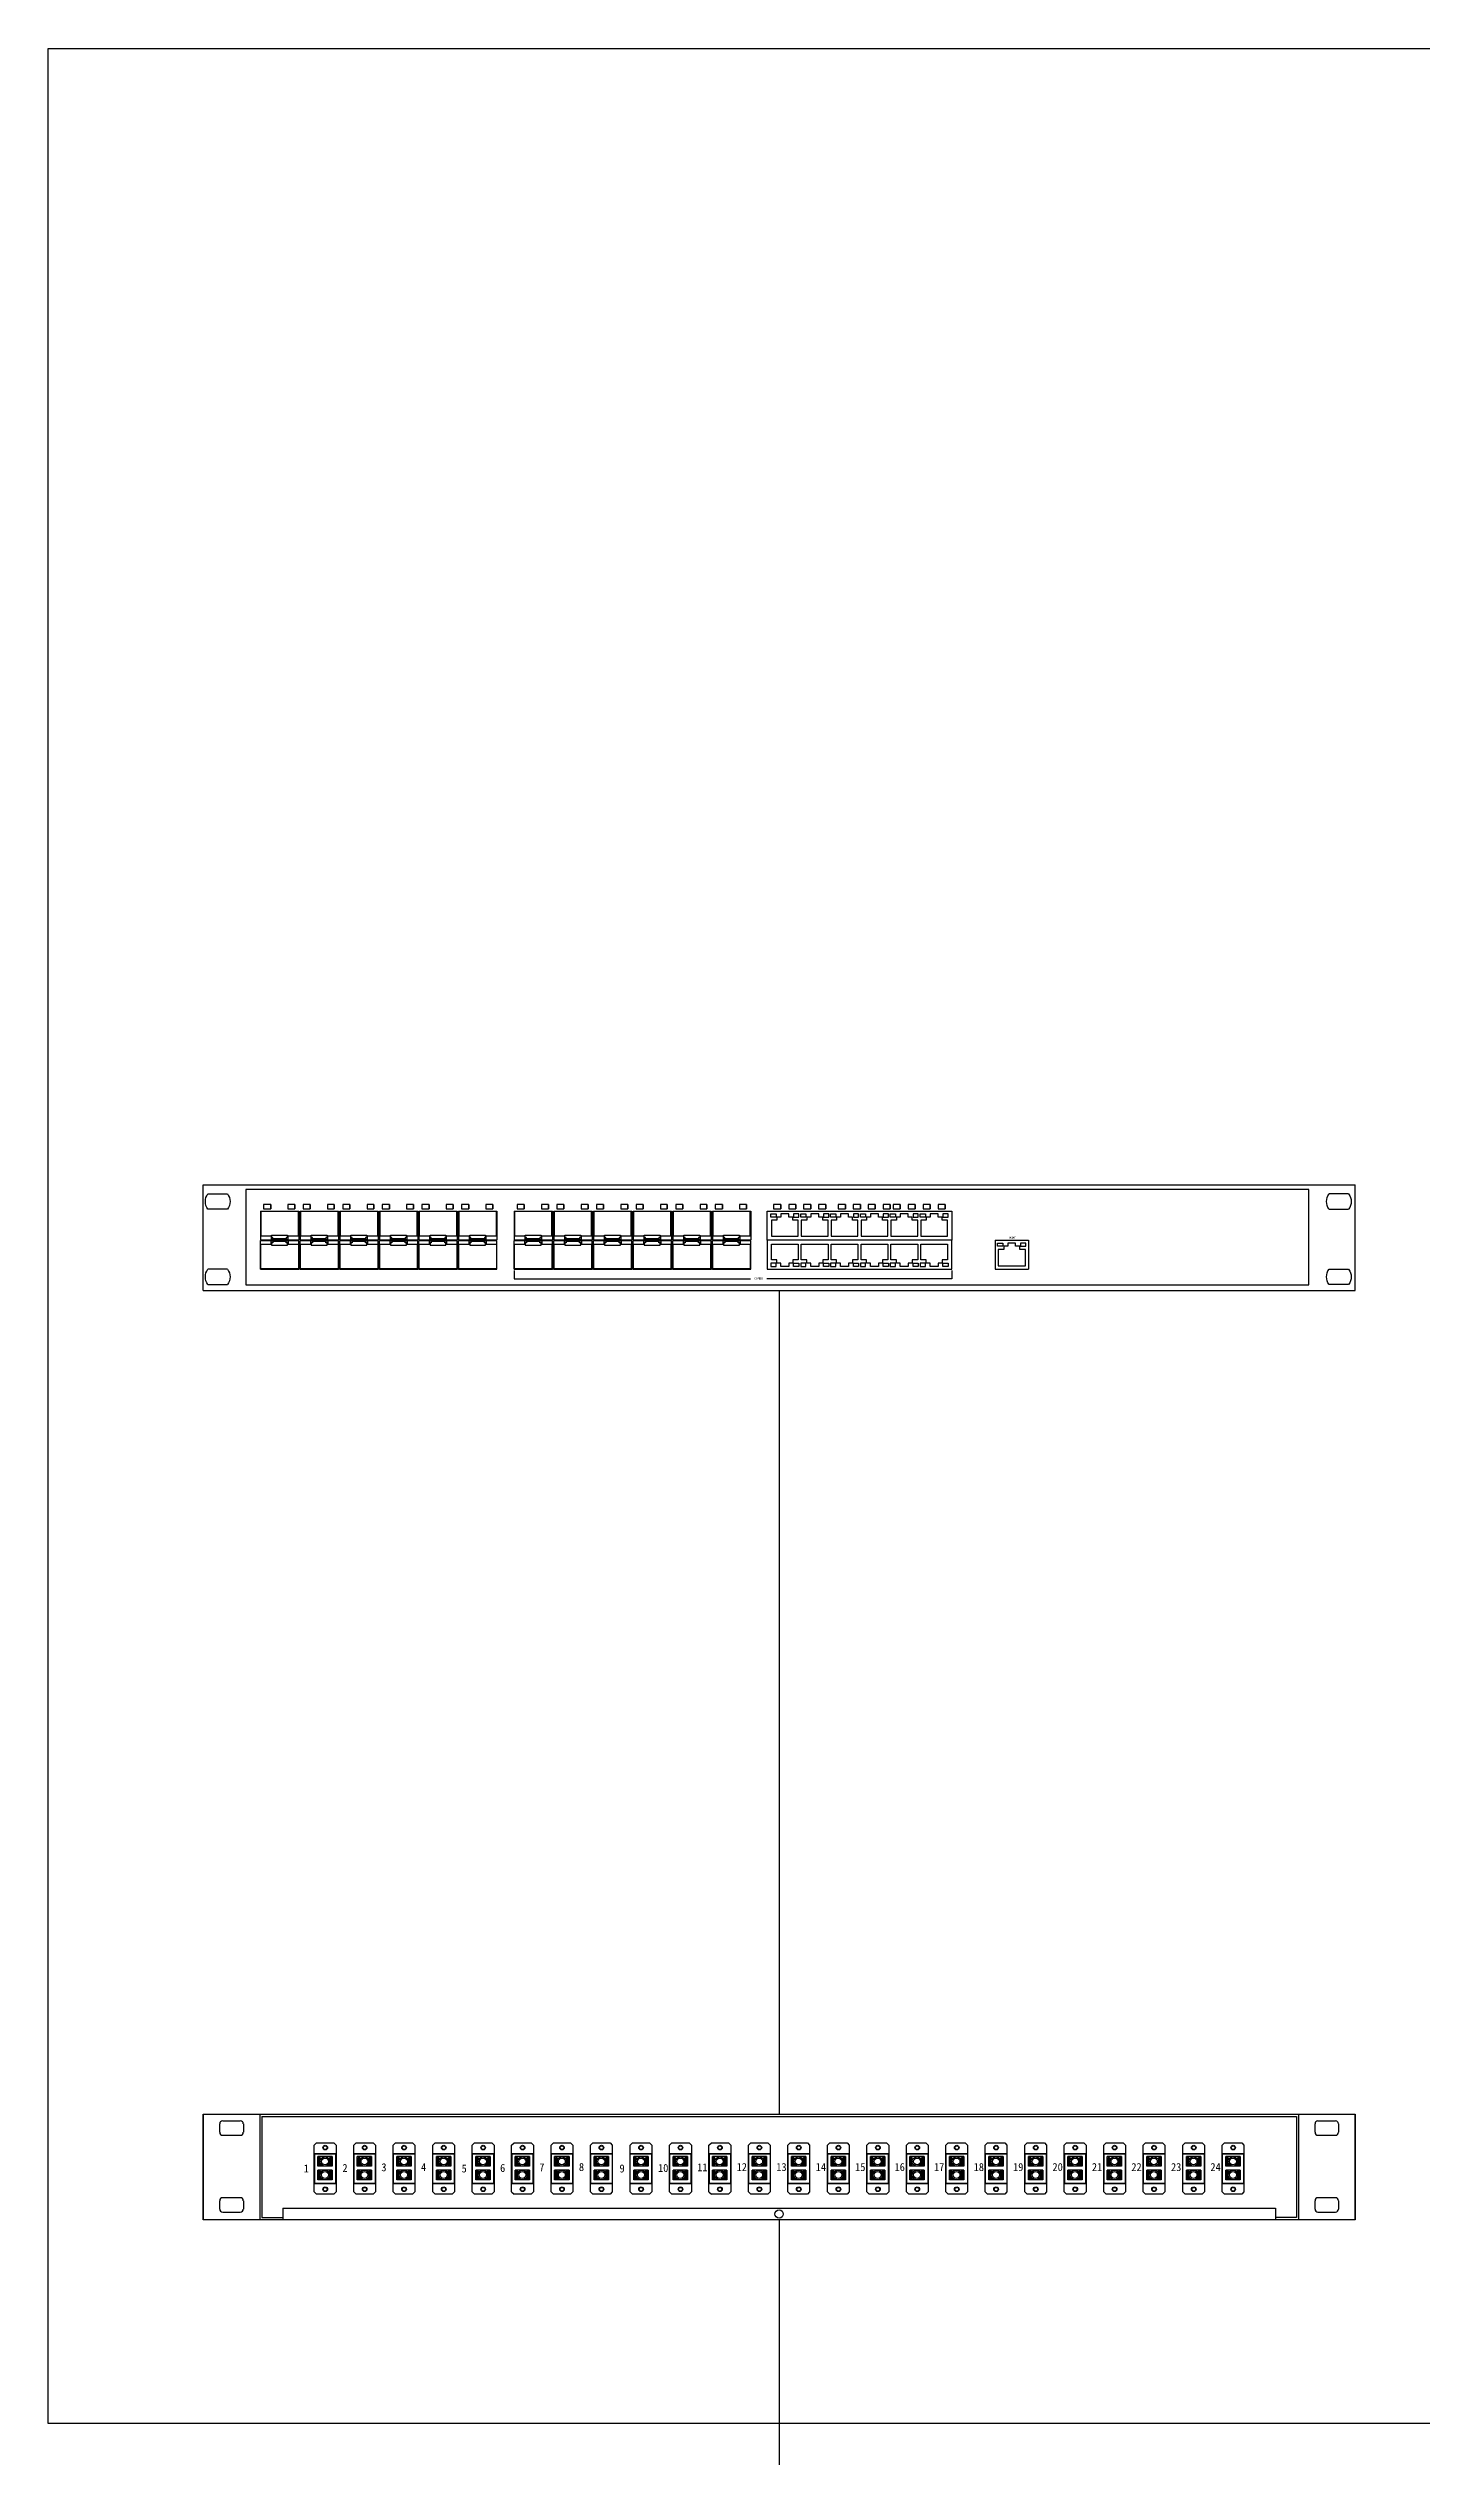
# Model space of a CAD drawing. Header units: millimetres. Extents: x 0 to 84100, y 0 to 29700.
# Drawn here: x 5113 to 6848, y 12096 to 15139 of the extents above; entities that cross this region are included whole.
import ezdxf

# ---------------------------------------------------------------- set-up
doc = ezdxf.new("R2010")
doc.units = ezdxf.units.MM
doc.header["$LTSCALE"] = 1000
doc.layers.add('KEC-TEXT', color=6, linetype='Continuous')
doc.styles.add('돋움체', font='')
doc.styles.get('돋움체').set_extended_font_data('DotumChe')

# ---------------------------------------------------------------- blocks, each defined once
blk = doc.blocks.new('광포트')
at = {"color": 0, "ltscale": 2}
for p, q in [((53412, 32946), (53412, 32537)), ((53412, 32946), (53960, 32946)), ((53960, 32946), (53960, 32537)), ((53412, 32537), (53960, 32537))]:
    blk.add_line(p, q, dxfattribs=at)
at = {"color": 0}
for p, q in [((53954, 32941), (53418, 32941)), ((53418, 32941), (53418, 32592)), ((53954, 32592), (53954, 32941)), ((53418, 32592), (53565, 32592)), ((53565, 32592), (53565, 32544)), ((53565, 32544), (53807, 32544)), ((53572, 32605), (53800, 32605)), ((53572, 32569), (53572, 32605)), ((53590, 32569), (53572, 32569)), ((53590, 32551), (53590, 32569)), ((53782, 32551), (53590, 32551)), ((53800, 32569), (53782, 32569)), ((53782, 32569), (53782, 32551)), ((53800, 32605), (53800, 32569)), ((53807, 32544), (53807, 32592)), ((53807, 32592), (53954, 32592))]:
    blk.add_line(p, q, dxfattribs=at)
blk = doc.blocks.new('광포트 위아래')
at = {"color": 0}
blk.add_blockref('광포트', (0, 0), dxfattribs=at)
at = {"color": 0, "xscale": -1, "rotation": 180}
blk.add_blockref('광포트', (0, 65065), dxfattribs=at)
blk = doc.blocks.new('UTP 12PORT')
at = {"color": 0}
for p, q in [((60415, 24934), (63630, 24934)), ((60415, 24431), (60415, 24934)), ((63630, 24934), (63630, 24431)), ((63630, 24431), (60415, 24431)), ((63630, 24431), (60415, 24431)), ((60415, 24431), (60415, 23928)), ((63630, 23928), (63630, 24431)), ((60415, 23928), (63630, 23928))]:
    blk.add_line(p, q, dxfattribs=at)
for points in [[(60571, 24833), (60481, 24833), (60481, 24890), (60571, 24890)], [(60877, 24833), (60967, 24833), (60967, 24890), (60877, 24890)], [(61091, 24833), (61000, 24833), (61000, 24890), (61091, 24890)], [(61397, 24833), (61487, 24833), (61487, 24890), (61397, 24890)], [(61610, 24833), (61520, 24833), (61520, 24890), (61610, 24890)], [(61916, 24833), (62006, 24833), (62006, 24890), (61916, 24890)], [(62129, 24833), (62039, 24833), (62039, 24890), (62129, 24890)], [(62435, 24833), (62525, 24833), (62525, 24890), (62435, 24890)], [(62648, 24833), (62558, 24833), (62558, 24890), (62648, 24890)], [(62954, 24833), (63044, 24833), (63044, 24890), (62954, 24890)], [(63168, 24833), (63077, 24833), (63077, 24890), (63168, 24890)], [(63474, 24833), (63564, 24833), (63564, 24890), (63474, 24890)], [(60571, 24029), (60481, 24029), (60481, 23972), (60571, 23972)], [(60877, 24029), (60967, 24029), (60967, 23972), (60877, 23972)], [(61091, 24029), (61000, 24029), (61000, 23972), (61091, 23972)], [(61397, 24029), (61487, 24029), (61487, 23972), (61397, 23972)], [(61610, 24029), (61520, 24029), (61520, 23972), (61610, 23972)], [(61916, 24029), (62006, 24029), (62006, 23972), (61916, 23972)], [(62129, 24029), (62039, 24029), (62039, 23972), (62129, 23972)], [(62435, 24029), (62525, 24029), (62525, 23972), (62435, 23972)], [(62648, 24029), (62558, 24029), (62558, 23972), (62648, 23972)], [(62954, 24029), (63044, 24029), (63044, 23972), (62954, 23972)], [(63168, 24029), (63077, 24029), (63077, 23972), (63168, 23972)], [(63474, 24029), (63564, 24029), (63564, 23972), (63474, 23972)]]:
    blk.add_lwpolyline(points, close=True, dxfattribs=at)
for points in [[(60491, 24776), (60491, 24499), (60958, 24499), (60958, 24776), (60863, 24776), (60863, 24833), (60794, 24833), (60794, 24890), (60655, 24890), (60655, 24833), (60586, 24833), (60586, 24776), (60491, 24776)], [(61010, 24776), (61010, 24499), (61477, 24499), (61477, 24776), (61382, 24776), (61382, 24833), (61313, 24833), (61313, 24890), (61174, 24890), (61174, 24833), (61105, 24833), (61105, 24776), (61010, 24776)], [(61529, 24776), (61529, 24499), (61996, 24499), (61996, 24776), (61901, 24776), (61901, 24833), (61832, 24833), (61832, 24890), (61693, 24890), (61693, 24833), (61624, 24833), (61624, 24776), (61529, 24776)], [(62049, 24776), (62049, 24499), (62515, 24499), (62515, 24776), (62421, 24776), (62421, 24833), (62351, 24833), (62351, 24890), (62213, 24890), (62213, 24833), (62143, 24833), (62143, 24776), (62049, 24776)], [(62568, 24776), (62568, 24499), (63035, 24499), (63035, 24776), (62940, 24776), (62940, 24833), (62871, 24833), (62871, 24890), (62732, 24890), (62732, 24833), (62663, 24833), (62663, 24776), (62568, 24776)], [(63087, 24776), (63087, 24499), (63554, 24499), (63554, 24776), (63459, 24776), (63459, 24833), (63390, 24833), (63390, 24890), (63251, 24890), (63251, 24833), (63182, 24833), (63182, 24776), (63087, 24776)], [(60491, 24086), (60491, 24363), (60958, 24363), (60958, 24086), (60863, 24086), (60863, 24029), (60794, 24029), (60794, 23972), (60655, 23972), (60655, 24029), (60586, 24029), (60586, 24086), (60491, 24086)], [(61010, 24086), (61010, 24363), (61477, 24363), (61477, 24086), (61382, 24086), (61382, 24029), (61313, 24029), (61313, 23972), (61174, 23972), (61174, 24029), (61105, 24029), (61105, 24086), (61010, 24086)], [(61529, 24086), (61529, 24363), (61996, 24363), (61996, 24086), (61901, 24086), (61901, 24029), (61832, 24029), (61832, 23972), (61693, 23972), (61693, 24029), (61624, 24029), (61624, 24086), (61529, 24086)], [(62049, 24086), (62049, 24363), (62515, 24363), (62515, 24086), (62421, 24086), (62421, 24029), (62351, 24029), (62351, 23972), (62213, 23972), (62213, 24029), (62143, 24029), (62143, 24086), (62049, 24086)], [(62568, 24086), (62568, 24363), (63035, 24363), (63035, 24086), (62940, 24086), (62940, 24029), (62871, 24029), (62871, 23972), (62732, 23972), (62732, 24029), (62663, 24029), (62663, 24086), (62568, 24086)], [(63087, 24086), (63087, 24363), (63554, 24363), (63554, 24086), (63459, 24086), (63459, 24029), (63390, 24029), (63390, 23972), (63251, 23972), (63251, 24029), (63182, 24029), (63182, 24086), (63087, 24086)]]:
    blk.add_lwpolyline(points, dxfattribs=at)
blk = doc.blocks.new('2128GXF')
at = {"color": 0}
for p, q in [((0, 0), (0, 44.5)), ((0, 44.5), (485, 44.5)), ((485, 0), (485, 44.5)), ((0, 0), (485, 0))]:
    blk.add_line(p, q, dxfattribs=at)
at = {"color": 0, "lineweight": -3}
for p, q in [((2, 40.6), (10.2, 40.6)), ((57.6, 42.5), (17.9, 42.5)), ((17.9, 42.5), (17.9, 2.4)), ((465.5, 42.5), (57.6, 42.5)), ((465.5, 2.4), (465.5, 42.5)), ((482.3, 40.6), (474.1, 40.6)), ((10.2, 34.2), (2, 34.2)), ((474.1, 34.2), (482.3, 34.2)), ((10.2, 9), (2, 9)), ((2, 2.5), (10.2, 2.5)), ((17.9, 2.4), (465.5, 2.4)), ((474.1, 9), (482.3, 9)), ((482.3, 2.5), (474.1, 2.5)), ((482.3, 2.5), (474.1, 2.5))]:
    blk.add_line(p, q, dxfattribs=at)
at = {"color": 0, "ltscale": 2}
for p, q in [((25.4, 36.2), (25.4, 34.4)), ((28.4, 36.2), (25.4, 36.2)), ((25.4, 34.4), (28.4, 34.4)), ((28.4, 34.4), (28.4, 36.2)), ((28.4, 36.2), (28.4, 34.4)), ((35.6, 36.2), (35.6, 34.4)), ((38.6, 36.2), (35.6, 36.2)), ((35.6, 34.4), (38.6, 34.4)), ((38.6, 34.4), (38.6, 36.2)), ((38.6, 36.2), (38.6, 34.4)), ((42.1, 36.2), (42.1, 34.4)), ((45, 36.2), (42.1, 36.2)), ((42.1, 34.4), (45, 34.4)), ((45, 34.4), (45, 36.2)), ((45, 36.2), (45, 34.4)), ((52.3, 36.2), (52.3, 34.4)), ((55.2, 36.2), (52.3, 36.2)), ((52.3, 34.4), (55.2, 34.4)), ((55.2, 34.4), (55.2, 36.2)), ((55.2, 36.2), (55.2, 34.4)), ((58.8, 36.2), (58.8, 34.4)), ((61.7, 36.2), (58.8, 36.2)), ((58.8, 34.4), (61.7, 34.4)), ((61.7, 34.4), (61.7, 36.2)), ((61.7, 36.2), (61.7, 34.4)), ((69, 36.2), (69, 34.4)), ((71.9, 36.2), (69, 36.2)), ((69, 34.4), (71.9, 34.4)), ((71.9, 34.4), (71.9, 36.2)), ((71.9, 36.2), (71.9, 34.4)), ((75.4, 36.2), (75.4, 34.4)), ((78.4, 36.2), (75.4, 36.2)), ((75.4, 34.4), (78.4, 34.4)), ((78.4, 34.4), (78.4, 36.2)), ((78.4, 36.2), (78.4, 34.4)), ((85.6, 36.2), (85.6, 34.4)), ((88.6, 36.2), (85.6, 36.2)), ((85.6, 34.4), (88.6, 34.4)), ((88.6, 34.4), (88.6, 36.2)), ((88.6, 36.2), (88.6, 34.4)), ((92.1, 36.2), (92.1, 34.4)), ((95.1, 36.2), (92.1, 36.2)), ((92.1, 34.4), (95.1, 34.4)), ((95.1, 34.4), (95.1, 36.2)), ((95.1, 36.2), (95.1, 34.4)), ((102.3, 36.2), (102.3, 34.4)), ((105.3, 36.2), (102.3, 36.2)), ((102.3, 34.4), (105.3, 34.4)), ((105.3, 34.4), (105.3, 36.2)), ((105.3, 36.2), (105.3, 34.4)), ((108.8, 36.2), (108.8, 34.4)), ((111.8, 36.2), (108.8, 36.2)), ((108.8, 34.4), (111.8, 34.4)), ((111.8, 34.4), (111.8, 36.2)), ((111.8, 36.2), (111.8, 34.4)), ((119, 36.2), (119, 34.4)), ((122, 36.2), (119, 36.2)), ((119, 34.4), (122, 34.4)), ((122, 34.4), (122, 36.2)), ((122, 36.2), (122, 34.4)), ((132.2, 36.2), (132.2, 34.4)), ((135.2, 36.2), (132.2, 36.2)), ((132.2, 34.4), (135.2, 34.4)), ((135.2, 34.4), (135.2, 36.2)), ((135.2, 36.2), (135.2, 34.4)), ((142.4, 36.2), (142.4, 34.4)), ((145.4, 36.2), (142.4, 36.2)), ((142.4, 34.4), (145.4, 34.4)), ((145.4, 34.4), (145.4, 36.2)), ((145.4, 36.2), (145.4, 34.4)), ((148.9, 36.2), (148.9, 34.4)), ((151.9, 36.2), (148.9, 36.2)), ((148.9, 34.4), (151.9, 34.4)), ((151.9, 34.4), (151.9, 36.2)), ((151.9, 36.2), (151.9, 34.4)), ((159.1, 36.2), (159.1, 34.4)), ((162.1, 36.2), (159.1, 36.2)), ((159.1, 34.4), (162.1, 34.4)), ((162.1, 34.4), (162.1, 36.2)), ((162.1, 36.2), (162.1, 34.4)), ((165.6, 36.2), (165.6, 34.4)), ((168.6, 36.2), (165.6, 36.2)), ((165.6, 34.4), (168.6, 34.4)), ((168.6, 34.4), (168.6, 36.2)), ((168.6, 36.2), (168.6, 34.4)), ((175.8, 36.2), (175.8, 34.4)), ((178.8, 36.2), (175.8, 36.2)), ((175.8, 34.4), (178.8, 34.4)), ((178.8, 34.4), (178.8, 36.2)), ((178.8, 36.2), (178.8, 34.4)), ((182.3, 36.2), (182.3, 34.4)), ((185.2, 36.2), (182.3, 36.2)), ((182.3, 34.4), (185.2, 34.4)), ((185.2, 34.4), (185.2, 36.2)), ((185.2, 36.2), (185.2, 34.4)), ((192.5, 36.2), (192.5, 34.4)), ((195.4, 36.2), (192.5, 36.2)), ((192.5, 34.4), (195.4, 34.4)), ((195.4, 34.4), (195.4, 36.2)), ((195.4, 36.2), (195.4, 34.4)), ((199, 36.2), (199, 34.4)), ((201.9, 36.2), (199, 36.2)), ((199, 34.4), (201.9, 34.4)), ((201.9, 34.4), (201.9, 36.2)), ((201.9, 36.2), (201.9, 34.4)), ((209.2, 36.2), (209.2, 34.4)), ((212.1, 36.2), (209.2, 36.2)), ((209.2, 34.4), (212.1, 34.4)), ((212.1, 34.4), (212.1, 36.2)), ((212.1, 36.2), (212.1, 34.4)), ((215.6, 36.2), (215.6, 34.4)), ((218.6, 36.2), (215.6, 36.2)), ((215.6, 34.4), (218.6, 34.4)), ((218.6, 34.4), (218.6, 36.2)), ((218.6, 36.2), (218.6, 34.4)), ((225.8, 36.2), (225.8, 34.4)), ((228.8, 36.2), (225.8, 36.2)), ((225.8, 34.4), (228.8, 34.4)), ((228.8, 34.4), (228.8, 36.2)), ((228.8, 36.2), (228.8, 34.4)), ((240.2, 36.2), (240.2, 34.4)), ((243.2, 36.2), (240.2, 36.2)), ((240.2, 34.4), (243.2, 34.4)), ((243.2, 34.4), (243.2, 36.2)), ((243.2, 36.2), (243.2, 34.4)), ((246.6, 36.2), (246.6, 34.4)), ((249.5, 36.2), (246.6, 36.2)), ((246.6, 34.4), (249.5, 34.4)), ((249.5, 34.4), (249.5, 36.2)), ((249.5, 36.2), (249.5, 34.4)), ((252.8, 36.2), (252.8, 34.4)), ((255.8, 36.2), (252.8, 36.2)), ((252.8, 34.4), (255.8, 34.4)), ((255.8, 34.4), (255.8, 36.2)), ((255.8, 36.2), (255.8, 34.4)), ((259.1, 36.2), (259.1, 34.4)), ((262.1, 36.2), (259.1, 36.2)), ((259.1, 34.4), (262.1, 34.4)), ((262.1, 34.4), (262.1, 36.2)), ((262.1, 36.2), (262.1, 34.4)), ((267.4, 36.2), (267.4, 34.4)), ((270.4, 36.2), (267.4, 36.2)), ((267.4, 34.4), (270.4, 34.4)), ((270.4, 34.4), (270.4, 36.2)), ((270.4, 36.2), (270.4, 34.4)), ((273.7, 36.2), (273.7, 34.4)), ((276.7, 36.2), (273.7, 36.2)), ((273.7, 34.4), (276.7, 34.4)), ((276.7, 34.4), (276.7, 36.2)), ((276.7, 36.2), (276.7, 34.4)), ((280, 36.2), (280, 34.4)), ((282.9, 36.2), (280, 36.2)), ((280, 34.4), (282.9, 34.4)), ((282.9, 34.4), (282.9, 36.2)), ((282.9, 36.2), (282.9, 34.4)), ((286.3, 36.2), (286.3, 34.4)), ((289.3, 36.2), (286.3, 36.2)), ((286.3, 34.4), (289.3, 34.4)), ((289.3, 34.4), (289.3, 36.2)), ((289.3, 36.2), (289.3, 34.4)), ((290.5, 36.2), (290.5, 34.4)), ((293.5, 36.2), (290.5, 36.2)), ((290.5, 34.4), (293.5, 34.4)), ((293.5, 34.4), (293.5, 36.2)), ((293.5, 36.2), (293.5, 34.4)), ((296.8, 36.2), (296.8, 34.4)), ((299.8, 36.2), (296.8, 36.2)), ((296.8, 34.4), (299.8, 34.4)), ((299.8, 34.4), (299.8, 36.2)), ((299.8, 36.2), (299.8, 34.4)), ((303.1, 36.2), (303.1, 34.4)), ((306.1, 36.2), (303.1, 36.2)), ((303.1, 34.4), (306.1, 34.4)), ((306.1, 34.4), (306.1, 36.2)), ((306.1, 36.2), (306.1, 34.4)), ((309.4, 36.2), (309.4, 34.4)), ((312.4, 36.2), (309.4, 36.2)), ((309.4, 34.4), (312.4, 34.4)), ((312.4, 34.4), (312.4, 36.2)), ((312.4, 36.2), (312.4, 34.4)), ((333.5, 21.2), (333.5, 9)), ((333.5, 21.2), (347.5, 21.2)), ((347.5, 21.2), (347.5, 9)), ((40.8, 9), (40.2, 9)), ((57.5, 9), (56.9, 9)), ((74.2, 9), (73.6, 9)), ((90.8, 9), (90.3, 9)), ((107.5, 9), (107, 9)), ((130.9, 8.4), (130.9, 4.9)), ((130.9, 8.4), (130.9, 4.9)), ((130.9, 4.9), (230.4, 4.9)), ((147.6, 9), (147.1, 9)), ((164.3, 9), (163.8, 9)), ((181, 9), (180.4, 9)), ((197.7, 9), (197.1, 9)), ((214.4, 9), (213.8, 9)), ((315.2, 4.9), (237.3, 4.9)), ((315.2, 8.4), (315.2, 4.9)), ((315.2, 8.4), (315.2, 4.9)), ((333.5, 9), (347.5, 9))]:
    blk.add_line(p, q, dxfattribs=at)
at = {"color": 0}
for points in [[(336.7, 18.6), (334.5, 18.6), (334.5, 19.9), (336.7, 19.9)], [(344.2, 18.6), (346.4, 18.6), (346.4, 19.9), (344.2, 19.9)]]:
    blk.add_lwpolyline(points, close=True, dxfattribs=at)
blk.add_lwpolyline([(334.7, 17.2), (334.7, 10.4), (346.2, 10.4), (346.2, 17.2), (343.8, 17.2), (343.8, 18.6), (342.1, 18.6), (342.1, 19.9), (338.8, 19.9), (338.8, 18.6), (337.1, 18.6), (337.1, 17.2), (334.7, 17.2)], dxfattribs=at)
at = {"color": 0, "lineweight": -3, "extrusion": (0, 0, -1)}
for centre, major_axis, start_param, end_param in [((6.1, 37.4), (-5.21, 0), -0.663497, 0.662249), ((6.1, 37.4), (5.21, 0), -0.662187, 0.663558), ((478.2, 37.4), (-5.21, 0.01), -0.663982, 0.661763), ((478.2, 37.4), (5.21, 0), -0.662169, 0.663577), ((6.1, 5.7), (5.21, 0), 2.479192, 3.804938), ((6.1, 5.7), (-5.21, 0), 2.478201, 3.803946), ((478.2, 5.7), (5.21, 0), 2.479663, 3.805409), ((478.2, 5.7), (-5.21, 0), 2.478187, 3.803932)]:
    blk.add_ellipse(centre, major_axis=major_axis, ratio=1, start_param=start_param, end_param=end_param, dxfattribs=at)
at = {"color": 0}
for name, p, xscale, yscale, zscale in [('광포트 위아래', (-1548.2, -936.5), 0.02943721849523714, 0.02943721849523714, 0.02943721849523714), ('광포트 위아래', (-1531.5, -936.5), 0.02943721849523714, 0.02943721849523714, 0.02943721849523714), ('광포트 위아래', (-1514.8, -936.5), 0.02943721849523714, 0.02943721849523714, 0.02943721849523714), ('광포트 위아래', (-1498.1, -936.5), 0.02943721849523714, 0.02943721849523714, 0.02943721849523714), ('광포트 위아래', (-1481.5, -936.5), 0.02943721849523714, 0.02943721849523714, 0.02943721849523714), ('광포트 위아래', (-1464.8, -936.5), 0.02943721849523714, 0.02943721849523714, 0.02943721849523714), ('광포트 위아래', (-1441.4, -936.5), 0.02943721849523714, 0.02943721849523714, 0.02943721849523714), ('광포트 위아래', (-1424.7, -936.5), 0.02943721849523714, 0.02943721849523714, 0.02943721849523714), ('광포트 위아래', (-1408, -936.5), 0.02943721849523714, 0.02943721849523714, 0.02943721849523714), ('광포트 위아래', (-1391.3, -936.5), 0.02943721849523714, 0.02943721849523714, 0.02943721849523714), ('광포트 위아래', (-1374.6, -936.5), 0.02943721849523714, 0.02943721849523714, 0.02943721849523714), ('광포트 위아래', (-1357.9, -936.5), 0.02943721849523714, 0.02943721849523714, 0.02943721849523714), ('UTP 12PORT', (-1225.2, -570.3), 0.02420971477785399, 0.02420971477785399, 0.02420971477785399)]:
    blk.add_blockref(name, p, dxfattribs=dict(at, xscale=xscale, yscale=yscale, zscale=zscale))
at = {"color": 0, "attachment_point": 4, "style": '돋움체'}
for s, insert, char_height, width in [('MGMT', (339.5, 22.2), 0.831, 4.782), ('COMBO', (232, 5), 0.938, 5.396)]:
    blk.add_mtext(s, dxfattribs=dict(at, insert=insert, char_height=char_height, width=width))
blk = doc.blocks.new('lcdfasdf')
at = {"color": 0}
for p, q in [((2222926, 1044790), (2222953, 1044816)), ((2222926, 1044258), (2222926, 1044790)), ((2222926, 1044354), (2222926, 1044693)), ((2222926, 1044693), (2223175, 1044693)), ((2222953, 1044816), (2223149, 1044816)), ((2223131, 1044659), (2222967, 1044659)), ((2222967, 1044549), (2222967, 1044659)), ((2222979, 1044659), (2222979, 1044549)), ((2222979, 1044556), (2222979, 1044651)), ((2222979, 1044651), (2222994, 1044651)), ((2222994, 1044556), (2222994, 1044651)), ((2223104, 1044556), (2223104, 1044651)), ((2223104, 1044651), (2223118, 1044651)), ((2223118, 1044659), (2223118, 1044549)), ((2223118, 1044556), (2223118, 1044651)), ((2223131, 1044659), (2223131, 1044549)), ((2223149, 1044816), (2223175, 1044790)), ((2223175, 1044790), (2223175, 1044258)), ((2223175, 1044693), (2223175, 1044354)), ((2223175, 1044354), (2222926, 1044354)), ((2223131, 1044549), (2222967, 1044549)), ((2223131, 1044506), (2222967, 1044506)), ((2222967, 1044395), (2222967, 1044506)), ((2223131, 1044395), (2222967, 1044395)), ((2222979, 1044556), (2222994, 1044556)), ((2222979, 1044506), (2222979, 1044395)), ((2222979, 1044403), (2222979, 1044498)), ((2222979, 1044498), (2222994, 1044498)), ((2222979, 1044403), (2222994, 1044403)), ((2222994, 1044403), (2222994, 1044498)), ((2223104, 1044556), (2223118, 1044556)), ((2223104, 1044403), (2223104, 1044498)), ((2223104, 1044498), (2223118, 1044498)), ((2223104, 1044403), (2223118, 1044403)), ((2223118, 1044506), (2223118, 1044395)), ((2223118, 1044403), (2223118, 1044498)), ((2223131, 1044506), (2223131, 1044395)), ((2222926, 1044258), (2222953, 1044231)), ((2223149, 1044231), (2222953, 1044231)), ((2223175, 1044258), (2223149, 1044231))]:
    blk.add_line(p, q, dxfattribs=at)
for centre, radius in [((2223049, 1044604), 55.2), ((2223049, 1044604), 39.4), ((2223051, 1044762), 26.5), ((2223051, 1044762), 21.2), ((2223049, 1044450), 55.2), ((2223049, 1044450), 39.4), ((2223051, 1044286), 26.5), ((2223051, 1044286), 21.2)]:
    blk.add_circle(centre, radius, dxfattribs=at)
blk = doc.blocks.new('48CORE')
at = {"color": 0}
for p, q in [((0, 44.5), (0, 0)), ((8.2, 41.6), (15.6, 41.6)), ((23.8, 44.5), (23.8, 0)), ((24.7, 43.5), (460.3, 43.5)), ((24.7, 43.5), (24.7, 1)), ((460.3, 43.5), (460.3, 1)), ((461.2, 44.5), (461.2, 0)), ((469.4, 41.6), (476.8, 41.6)), ((485, 0), (485, 44.5)), ((6.9, 40.4), (6.9, 36.8)), ((8.2, 35.6), (15.6, 35.6)), ((16.9, 40.4), (16.9, 36.8)), ((468.1, 40.4), (468.1, 36.8)), ((469.4, 35.6), (476.8, 35.6)), ((478.1, 40.4), (478.1, 36.8)), ((46.8, 27.8), (46.8, 15.3)), ((55.9, 27.8), (46.8, 27.8)), ((55.9, 15.3), (55.9, 27.8)), ((63.4, 27.8), (63.4, 15.3)), ((72.6, 27.8), (63.4, 27.8)), ((72.6, 15.3), (72.6, 27.8)), ((80, 27.8), (80, 15.3)), ((89.2, 27.8), (80, 27.8)), ((89.2, 15.3), (89.2, 27.8)), ((96.6, 27.8), (96.6, 15.3)), ((105.8, 27.8), (96.6, 27.8)), ((105.8, 15.3), (105.8, 27.8)), ((113.3, 27.8), (113.3, 15.3)), ((122.4, 27.8), (113.3, 27.8)), ((122.4, 15.3), (122.4, 27.8)), ((129.9, 27.8), (129.9, 15.3)), ((139, 27.8), (129.9, 27.8)), ((139, 15.3), (139, 27.8)), ((146.5, 27.8), (146.5, 15.3)), ((155.7, 27.8), (146.5, 27.8)), ((155.7, 15.3), (155.7, 27.8)), ((163.1, 27.8), (163.1, 15.3)), ((172.3, 27.8), (163.1, 27.8)), ((172.3, 15.3), (172.3, 27.8)), ((179.7, 27.8), (179.7, 15.3)), ((188.9, 27.8), (179.7, 27.8)), ((188.9, 15.3), (188.9, 27.8)), ((196.4, 27.8), (196.4, 15.3)), ((205.5, 27.8), (196.4, 27.8)), ((205.5, 15.3), (205.5, 27.8)), ((213, 27.8), (213, 15.3)), ((222.2, 27.8), (213, 27.8)), ((222.2, 15.3), (222.2, 27.8)), ((229.6, 27.8), (229.6, 15.3)), ((238.8, 27.8), (229.6, 27.8)), ((238.8, 15.3), (238.8, 27.8)), ((246.2, 27.8), (246.2, 15.3)), ((255.4, 27.8), (246.2, 27.8)), ((255.4, 15.3), (255.4, 27.8)), ((262.8, 27.8), (262.8, 15.3)), ((272, 27.8), (262.8, 27.8)), ((272, 15.3), (272, 27.8)), ((279.5, 27.8), (279.5, 15.3)), ((288.6, 27.8), (279.5, 27.8)), ((288.6, 15.3), (288.6, 27.8)), ((296.1, 27.8), (296.1, 15.3)), ((305.3, 27.8), (296.1, 27.8)), ((305.3, 15.3), (305.3, 27.8)), ((312.7, 27.8), (312.7, 15.3)), ((321.9, 27.8), (312.7, 27.8)), ((321.9, 15.3), (321.9, 27.8)), ((329.3, 27.8), (329.3, 15.3)), ((338.5, 27.8), (329.3, 27.8)), ((338.5, 15.3), (338.5, 27.8)), ((345.9, 27.8), (345.9, 15.3)), ((355.1, 27.8), (345.9, 27.8)), ((355.1, 15.3), (355.1, 27.8)), ((362.6, 27.8), (362.6, 15.3)), ((371.7, 27.8), (362.6, 27.8)), ((371.7, 15.3), (371.7, 27.8)), ((379.2, 27.8), (379.2, 15.3)), ((388.4, 27.8), (379.2, 27.8)), ((388.4, 15.3), (388.4, 27.8)), ((395.8, 27.8), (395.8, 15.3)), ((405, 27.8), (395.8, 27.8)), ((405, 15.3), (405, 27.8)), ((412.4, 27.8), (412.4, 15.3)), ((421.6, 27.8), (412.4, 27.8)), ((421.6, 15.3), (421.6, 27.8)), ((429.1, 27.8), (429.1, 15.3)), ((438.2, 27.8), (429.1, 27.8)), ((438.2, 15.3), (438.2, 27.8)), ((46.8, 15.3), (55.9, 15.3)), ((63.4, 15.3), (72.6, 15.3)), ((80, 15.3), (89.2, 15.3)), ((96.6, 15.3), (105.8, 15.3)), ((113.3, 15.3), (122.4, 15.3)), ((129.9, 15.3), (139, 15.3)), ((146.5, 15.3), (155.7, 15.3)), ((163.1, 15.3), (172.3, 15.3)), ((179.7, 15.3), (188.9, 15.3)), ((196.4, 15.3), (205.5, 15.3)), ((213, 15.3), (222.2, 15.3)), ((229.6, 15.3), (238.8, 15.3)), ((246.2, 15.3), (255.4, 15.3)), ((262.8, 15.3), (272, 15.3)), ((279.5, 15.3), (288.6, 15.3)), ((296.1, 15.3), (305.3, 15.3)), ((312.7, 15.3), (321.9, 15.3)), ((329.3, 15.3), (338.5, 15.3)), ((345.9, 15.3), (355.1, 15.3)), ((362.6, 15.3), (371.7, 15.3)), ((379.2, 15.3), (388.4, 15.3)), ((395.8, 15.3), (405, 15.3)), ((412.4, 15.3), (421.6, 15.3)), ((429.1, 15.3), (438.2, 15.3)), ((6.9, 8), (6.9, 4.5)), ((8.2, 9.3), (15.6, 9.3)), ((8.2, 3.2), (15.6, 3.2)), ((16.9, 8), (16.9, 4.5)), ((24.7, 1), (33.5, 1)), ((33.5, 4.9), (451.5, 4.9)), ((33.5, 4.9), (33.5, 0)), ((451.5, 4.9), (451.5, 0)), ((460.3, 1), (451.5, 1)), ((468.1, 8), (468.1, 4.5)), ((469.4, 9.3), (476.8, 9.3)), ((469.4, 3.2), (476.8, 3.2)), ((478.1, 8), (478.1, 4.5))]:
    blk.add_line(p, q, dxfattribs=at)
blk.add_lwpolyline([(0, 44.5), (485, 44.5), (485, 0), (0, 0)], close=True, dxfattribs=at)
blk.add_circle((242.5, 2.4), 1.76, dxfattribs=at)
for centre, start, end in [((8.2, 40.4), 90, 180), ((15.6, 40.4), 0, 90), ((469.4, 40.4), 90, 180), ((476.8, 40.4), 0, 90), ((8.2, 36.8), 180, 270), ((15.6, 36.8), 270, 0), ((469.4, 36.8), 180, 270), ((476.8, 36.8), 270, 0), ((8.2, 8), 90, 180), ((8.2, 4.5), 180, 270), ((15.6, 8), 0, 90), ((15.6, 4.5), 270, 0), ((469.4, 8), 90, 180), ((469.4, 4.5), 180, 270), ((476.8, 8), 0, 90), ((476.8, 4.5), 270, 0)]:
    blk.add_arc(centre, 1.25, start, end, dxfattribs=at)
at = {"color": 0, "xscale": 0.0368463320600703, "yscale": 0.0368463320600703, "zscale": 0.0368463320600703}
for p in [(-81859.9, -38465.3), (-81843.3, -38465.3), (-81826.7, -38465.3), (-81810, -38465.3), (-81793.4, -38465.3), (-81776.8, -38465.3), (-81760.2, -38465.3), (-81743.6, -38465.3), (-81726.9, -38465.3), (-81710.3, -38465.3), (-81693.7, -38465.3), (-81677.1, -38465.3), (-81660.5, -38465.3), (-81643.8, -38465.3), (-81627.2, -38465.3), (-81610.6, -38465.3), (-81594, -38465.3), (-81577.4, -38465.3), (-81560.7, -38465.3), (-81544.1, -38465.3), (-81527.5, -38465.3), (-81510.9, -38465.3), (-81494.2, -38465.3), (-81477.6, -38465.3)]:
    blk.add_blockref('lcdfasdf', p, dxfattribs=at)
at = {"color": 0, "style": '돋움체'}
for s, p in [('1', (42.3, 19.9)), ('2', (58.6, 20.1)), ('3', (75, 20.4)), ('4', (91.7, 20.5)), ('5', (108.8, 19.9)), ('6', (125, 20.1)), ('7', (141.5, 20.4)), ('8', (158.2, 20.5)), ('9', (175.3, 19.9)), ('10', (191.5, 20.1)), ('11', (208, 20.4)), ('12', (224.6, 20.5)), ('13', (241.3, 20.5)), ('14', (257.9, 20.5)), ('15', (274.5, 20.5)), ('16', (291.1, 20.5)), ('17', (307.7, 20.5)), ('18', (324.4, 20.5)), ('19', (341, 20.5)), ('20', (357.6, 20.5)), ('21', (374.2, 20.5)), ('22', (390.8, 20.5)), ('23', (407.5, 20.5)), ('24', (424.1, 20.5))]:
    blk.add_text(s, height=3.37, dxfattribs=at).set_placement(p)

msp = doc.modelspace()

# ---------------------------------------------------------------- linework, layer by layer
at = {"layer": 'KEC-TEXT', "color": 6}
for p, q in [((6036.5, 13569.7), (6036.5, 12528.7)), ((6036.5, 12395.8), (6036.5, 10762.4))]:
    msp.add_line(p, q, dxfattribs=at)
msp.add_lwpolyline([(5113.1, 15138.6), (29535.2, 15138.9), (29535.2, 12138.5), (5113.1, 12138.2)], close=True, dxfattribs=at)

# ---------------------------------------------------------------- block references
at = {"layer": 'KEC-TEXT', "color": 6, "xscale": 3, "yscale": 3, "zscale": 3}
for name, p in [('2128GXF', (5309, 13569.7)), ('48CORE', (5309, 12395.8))]:
    msp.add_blockref(name, p, dxfattribs=at)

doc.saveas('drawing.dxf')
